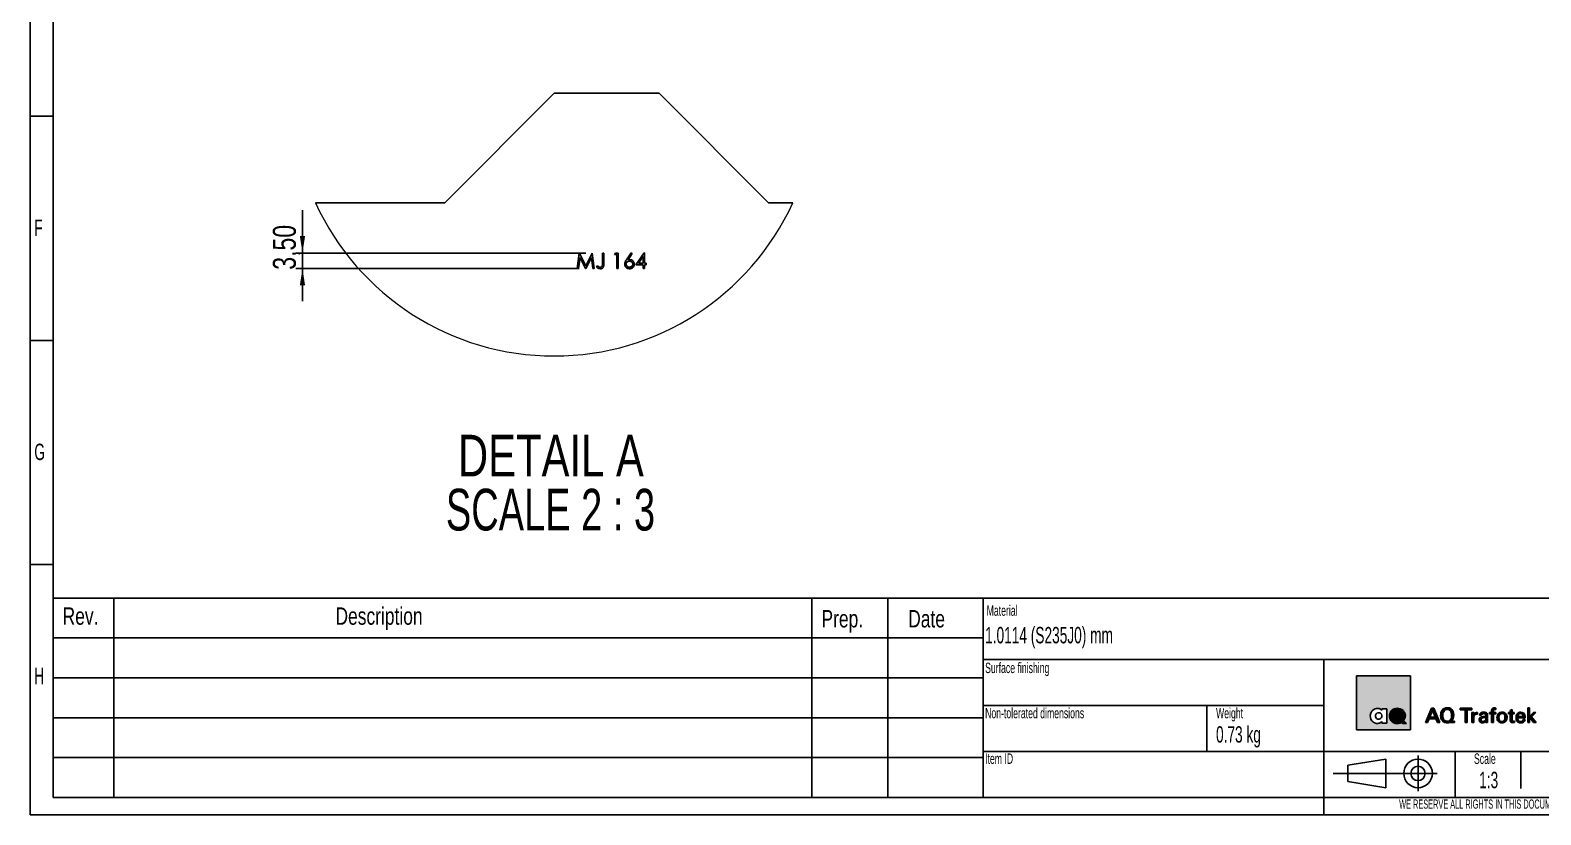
# Model space of a CAD drawing. Header units: millimetres. Extents: x 10 to 411, y 8 to 288.
# Drawn here: x 9.7 to 239.8, y 8 to 127.5 of the extents above; entities that cross this region are included whole.
import ezdxf

# ---------------------------------------------------------------- set-up
doc = ezdxf.new("R2010")
doc.units = ezdxf.units.MM
for name, color, linetype in [('DIMENSIONS', 124, 'Continuous'), ('LOGOBLACK', 7, 'Continuous'), ('LOGORED', 242, 'Continuous'), ('LOGOWHITE', 7, 'Continuous'), ('SLD-0', 179, 'Continuous')]:
    doc.layers.add(name, color=color, linetype=linetype)
doc.styles.add('SLDTEXTSTYLE1', font='TXT', dxfattribs={"width": 0.75})
doc.styles.add('SLDTEXTSTYLE2', font='TXT', dxfattribs={"width": 0.623711})
doc.styles.add('SLDTEXTSTYLE3', font='TXT', dxfattribs={"width": 0.523918})
doc.styles.add('SLDTEXTSTYLE4', font='TXT', dxfattribs={"width": 0.681818})
doc.dimstyles.new('SLDDIMSTYLE3', dxfattribs={"dimtxt": 3.5, "dimasz": 2.6, "dimexe": 0, "dimexo": 0.0625, "dimgap": 0.875, "dimtad": 1, "dimlfac": 1.5, "dimrnd": 1e-09, "dimzin": 12, "dimdsep": 46, "dimtxsty": 'SLDTEXTSTYLE1', "dimsah": 1, "dimcen": 0.09, "dimadec": 0, "dimazin": 3, "dimtfac": 1, "dimtmove": 0, "dimatfit": 0, "dimfxl": 1, "dimfrac": 2, "dimtolj": 1, "dimtzin": 12, "dimarcsym": 0})

# ---------------------------------------------------------------- blocks, each defined once
blk = doc.blocks.new('AQ_Trafotek_Block')
at = {"layer": 'LOGOBLACK'}
h = blk.add_hatch(color=256, dxfattribs=at)
h.paths.add_polyline_path([(735, -337), (684, -460), (702, -460), (716, -428), (772, -428), (785, -460), (805, -460), (754, -337)], flags=0)
h.paths.add_polyline_path([(767, -414), (721, -414), (744, -355)], flags=0)
h = blk.add_hatch(color=256, dxfattribs=at)
edge = h.paths.add_edge_path(flags=0)
edge.add_spline(control_points=[(902, -448), (925, -428), (924, -386), (913, -350), (885, -330), (843, -337), (824, -353), (811, -381), (811, -412), (819, -437), (836, -456), (859, -464), (875, -463), (886, -460)], knot_values=[0, 0, 0, 0, 0.162892, 0.228963, 0.366562, 0.432634, 0.478693, 0.554572, 0.661574, 0.700725, 0.750248, 0.805808, 1, 1, 1, 1], weights=[1, 1, 1, 1, 1, 1, 1, 1, 1, 1, 1, 1, 1, 1], degree=3, periodic=0)
edge.add_line((886, -460), (930, -460))
edge.add_line((930, -460), (930, -448))
edge.add_line((930, -448), (902, -448))
edge = h.paths.add_edge_path(flags=0)
edge.add_spline(control_points=[(830, -399), (831, -384), (835, -357), (875, -343), (903, -365), (907, -405), (896, -446), (857, -453), (833, -431), (830, -411), (830, -399)], knot_values=[0, 0, 0, 0, 0.157283, 0.255803, 0.385488, 0.51687, 0.669308, 0.768318, 0.880169, 1, 1, 1, 1], weights=[1, 1, 1, 1, 1, 1, 1, 1, 1, 1, 1], degree=3, periodic=0)
for points in [[(977, -337), (977, -352), (1019, -352), (1019, -460), (1035, -460), (1035, -352), (1077, -352), (1077, -337)], [(1617, -375), (1597, -375), (1565, -409), (1565, -336), (1549, -336), (1549, -460), (1565, -460), (1565, -414), (1599, -460), (1620, -460), (1582, -411)]]:
    blk.add_hatch(color=256, dxfattribs=at).paths.add_polyline_path(points, flags=0)
h = blk.add_hatch(color=256, dxfattribs=at)
edge = h.paths.add_edge_path(flags=0)
edge.add_spline(control_points=[(1093, -411), (1095, -398), (1104, -386), (1123, -390), (1124, -390)], knot_values=[0, 0, 0, 0, 0.813923, 1, 1, 1, 1], weights=[1, 1, 1, 1, 1], degree=3, periodic=0)
edge.add_line((1124, -390), (1124, -375))
edge.add_spline(control_points=[(1124, -375), (1122, -374), (1101, -372), (1094, -389), (1093, -389)], knot_values=[0, 0, 0, 0, 0.625611, 1, 1, 1, 1], weights=[1, 1, 1, 1, 1], degree=3, periodic=0)
edge.add_line((1093, -389), (1093, -375))
edge.add_line((1093, -375), (1077, -375))
edge.add_line((1077, -375), (1077, -460))
edge.add_line((1077, -460), (1093, -460))
edge.add_line((1093, -460), (1093, -411))
h = blk.add_hatch(color=256, dxfattribs=at)
edge = h.paths.add_edge_path(flags=0)
edge.add_spline(control_points=[(1158, -397), (1160, -392), (1160, -382), (1195, -384), (1194, -406), (1194, -407)], knot_values=[0, 0, 0, 0, 0.487725, 0.720185, 1, 1, 1, 1], weights=[1, 1, 1, 1, 1, 1], degree=3, periodic=0)
edge.add_spline(control_points=[(1194, -407), (1165, -407), (1137, -410), (1137, -456), (1168, -466), (1185, -460), (1194, -448)], knot_values=[0, 0, 0, 0, 0.449684, 0.619999, 0.797809, 1, 1, 1, 1], weights=[1, 1, 1, 1, 1, 1, 1], degree=3, periodic=0)
edge.add_line((1194, -448), (1194, -460))
edge.add_line((1194, -460), (1209, -460))
edge.add_line((1209, -460), (1209, -392))
edge.add_spline(control_points=[(1209, -392), (1207, -380), (1190, -372), (1161, -371), (1143, -383), (1142, -397)], knot_values=[0, 0, 0, 0, 0.347593, 0.579527, 1, 1, 1, 1], weights=[1, 1, 1, 1, 1, 1], degree=3, periodic=0)
edge.add_line((1142, -397), (1158, -397))
edge = h.paths.add_edge_path(flags=0)
edge.add_spline(control_points=[(1193, -429), (1193, -436), (1187, -447), (1175, -452), (1159, -450), (1152, -438), (1155, -425), (1169, -418), (1186, -418), (1193, -418)], knot_values=[0, 0, 0, 0, 0.162836, 0.30852, 0.429135, 0.541088, 0.645395, 0.79804, 1, 1, 1, 1], weights=[1, 1, 1, 1, 1, 1, 1, 1, 1, 1], degree=3, periodic=0)
edge.add_line((1193, -418), (1193, -429))
h = blk.add_hatch(color=256, dxfattribs=at)
edge = h.paths.add_edge_path(flags=0)
edge.add_line((1258, -375), (1258, -357))
edge.add_spline(control_points=[(1258, -357), (1258, -355), (1260, -351), (1264, -349), (1266, -349)], knot_values=[0, 0, 0, 0, 0.493872, 1, 1, 1, 1], weights=[1, 1, 1, 1, 1], degree=3, periodic=0)
edge.add_line((1266, -349), (1280, -349))
edge.add_line((1280, -349), (1280, -337))
edge.add_spline(control_points=[(1280, -337), (1271, -334), (1247, -334), (1243, -351), (1243, -357)], knot_values=[0, 0, 0, 0, 0.724944, 1, 1, 1, 1], weights=[1, 1, 1, 1, 1], degree=3, periodic=0)
edge.add_line((1243, -357), (1243, -375))
edge.add_line((1243, -375), (1225, -375))
edge.add_line((1225, -375), (1225, -386))
edge.add_line((1225, -386), (1243, -386))
edge.add_line((1243, -386), (1243, -460))
edge.add_line((1243, -460), (1258, -460))
edge.add_line((1258, -460), (1258, -386))
edge.add_line((1258, -386), (1278, -386))
edge.add_line((1278, -386), (1278, -375))
edge.add_line((1278, -375), (1258, -375))
h = blk.add_hatch(color=256, dxfattribs=at)
edge = h.paths.add_edge_path(flags=0)
edge.add_spline(control_points=[(1288, -418), (1288, -431), (1297, -456), (1329, -466), (1364, -456), (1378, -423), (1369, -382), (1336, -369), (1298, -378), (1288, -402), (1288, -418)], knot_values=[0, 0, 0, 0, 0.130361, 0.249388, 0.355922, 0.49512, 0.618471, 0.746102, 0.840269, 1, 1, 1, 1], weights=[1, 1, 1, 1, 1, 1, 1, 1, 1, 1, 1], degree=3, periodic=0)
edge = h.paths.add_edge_path(flags=0)
edge.add_spline(control_points=[(1305, -418), (1305, -408), (1308, -391), (1333, -381), (1356, -393), (1357, -419), (1353, -445), (1328, -455), (1308, -442), (1305, -426), (1305, -418)], knot_values=[0, 0, 0, 0, 0.147742, 0.256769, 0.373643, 0.506367, 0.655125, 0.753769, 0.87571, 1, 1, 1, 1], weights=[1, 1, 1, 1, 1, 1, 1, 1, 1, 1, 1], degree=3, periodic=0)
h = blk.add_hatch(color=256, dxfattribs=at)
edge = h.paths.add_edge_path(flags=0)
edge.add_line((1401, -386), (1401, -445))
edge.add_spline(control_points=[(1401, -445), (1401, -450), (1405, -464), (1427, -461), (1436, -460)], knot_values=[0, 0, 0, 0, 0.293253, 1, 1, 1, 1], weights=[1, 1, 1, 1, 1], degree=3, periodic=0)
edge.add_line((1436, -460), (1436, -448))
edge.add_spline(control_points=[(1436, -448), (1431, -449), (1420, -450), (1417, -443), (1417, -440)], knot_values=[0, 0, 0, 0, 0.687979, 1, 1, 1, 1], weights=[1, 1, 1, 1, 1], degree=3, periodic=0)
edge.add_line((1417, -440), (1417, -386))
edge.add_line((1417, -386), (1435, -386))
edge.add_line((1435, -386), (1435, -375))
edge.add_line((1435, -375), (1417, -375))
edge.add_line((1417, -375), (1417, -351))
edge.add_line((1417, -351), (1401, -357))
edge.add_line((1401, -357), (1401, -375))
edge.add_line((1401, -375), (1385, -375))
edge.add_line((1385, -375), (1385, -386))
edge.add_line((1385, -386), (1401, -386))
h = blk.add_hatch(color=256, dxfattribs=at)
edge = h.paths.add_edge_path(flags=0)
edge.add_line((1464, -420), (1527, -420))
edge.add_spline(control_points=[(1527, -420), (1527, -399), (1521, -379), (1488, -369), (1455, -380), (1447, -418), (1454, -455), (1496, -469), (1525, -454), (1526, -434)], knot_values=[0, 0, 0, 0, 0.169898, 0.269728, 0.391341, 0.544509, 0.675963, 0.800633, 1, 1, 1, 1], weights=[1, 1, 1, 1, 1, 1, 1, 1, 1, 1], degree=3, periodic=0)
edge.add_line((1526, -434), (1510, -434))
edge.add_spline(control_points=[(1510, -434), (1510, -447), (1478, -459), (1464, -438), (1464, -420)], knot_values=[0, 0, 0, 0, 0.399735, 1, 1, 1, 1], weights=[1, 1, 1, 1, 1], degree=3, periodic=0)
edge = h.paths.add_edge_path(flags=0)
edge.add_line((1510, -409), (1465, -409))
edge.add_spline(control_points=[(1465, -409), (1465, -390), (1496, -375), (1510, -394), (1510, -409)], knot_values=[0, 0, 0, 0, 0.515872, 1, 1, 1, 1], weights=[1, 1, 1, 1, 1], degree=3, periodic=0)
at = {"layer": 'LOGORED'}
h = blk.add_hatch(color=256, dxfattribs=at)
h.paths.add_polyline_path([(100, -66), (100, -522), (557, -522), (557, -66)], flags=0)
edge = h.paths.add_edge_path(flags=0)
edge.add_line((489, -467), (481, -460))
edge.add_spline(control_points=[(481, -460), (481, -460), (450, -477), (385, -452), (374, -401), (390, -360), (426, -336), (491, -342), (527, -410), (500, -442), (499, -443)], knot_values=[0, 0, 0, 0, 0.13222, 0.219258, 0.380346, 0.473973, 0.591834, 0.699915, 0.828497, 1, 1, 1, 1], weights=[1, 1, 1, 1, 1, 1, 1, 1, 1, 1, 1], degree=3, periodic=0)
edge.add_line((499, -443), (522, -467))
edge.add_line((522, -467), (489, -467))
edge = h.paths.add_edge_path(flags=0)
edge.add_line((313, -466), (313, -452))
edge.add_spline(control_points=[(313, -452), (312, -452), (300, -468), (254, -468), (221, -442), (210, -396), (238, -348), (288, -332), (312, -353), (313, -354)], knot_values=[0, 0, 0, 0, 0.09906, 0.195454, 0.327314, 0.552214, 0.641111, 0.793423, 1, 1, 1, 1], weights=[1, 1, 1, 1, 1, 1, 1, 1, 1, 1], degree=3, periodic=0)
edge.add_line((313, -354), (313, -344))
edge.add_line((313, -344), (356, -344))
edge.add_line((356, -344), (356, -466))
edge.add_line((356, -466), (313, -466))
h = blk.add_hatch(color=256, dxfattribs=at)
edge = h.paths.add_edge_path(flags=0)
edge.add_spline(control_points=[(475, -418), (475, -418), (483, -407), (474, -385), (462, -375), (445, -373), (432, -379), (422, -388), (418, -411), (437, -435), (456, -431), (457, -431)], knot_values=[0, 0, 0, 0, 0.117515, 0.198973, 0.296883, 0.449973, 0.507573, 0.571323, 0.70267, 0.849661, 1, 1, 1, 1], weights=[1, 1, 1, 1, 1, 1, 1, 1, 1, 1, 1, 1], degree=3, periodic=0)
edge.add_line((457, -431), (443, -415))
edge.add_line((443, -415), (466, -411))
edge.add_line((466, -411), (475, -418))
at = {"layer": 'LOGOWHITE'}
h = blk.add_hatch(color=256, dxfattribs=at)
edge = h.paths.add_edge_path(flags=0)
edge.add_spline(control_points=[(499, -443), (500, -442), (527, -410), (491, -342), (426, -336), (390, -360), (374, -401), (385, -452), (450, -477), (481, -460), (481, -460)], knot_values=[0, 0, 0, 0, 0.171503, 0.300085, 0.408166, 0.526027, 0.619654, 0.780742, 0.86778, 1, 1, 1, 1], weights=[1, 1, 1, 1, 1, 1, 1, 1, 1, 1, 1], degree=3, periodic=0)
edge.add_line((481, -460), (489, -467))
edge.add_line((489, -467), (522, -467))
edge.add_line((522, -467), (499, -443))
edge = h.paths.add_edge_path(flags=0)
edge.add_line((443, -415), (457, -431))
edge.add_spline(control_points=[(457, -431), (456, -431), (437, -435), (418, -411), (422, -388), (432, -379), (445, -373), (462, -375), (474, -385), (483, -407), (475, -418), (475, -418)], knot_values=[0, 0, 0, 0, 0.150339, 0.29733, 0.428677, 0.492427, 0.550027, 0.703117, 0.801027, 0.882485, 1, 1, 1, 1], weights=[1, 1, 1, 1, 1, 1, 1, 1, 1, 1, 1, 1], degree=3, periodic=0)
edge.add_line((475, -418), (466, -411))
edge.add_line((466, -411), (443, -415))
at = {"color": 7, "linetype": 'Continuous', "lineweight": 18}
for p, q in [((481, -460), (489, -467)), ((489, -467), (522, -467)), ((499, -443), (522, -467))]:
    blk.add_line(p, q, dxfattribs=at)
at = {"layer": 'LOGOBLACK'}
for p, q in [((684, -460), (735, -337)), ((721, -414), (744, -355)), ((735, -337), (754, -337)), ((744, -355), (767, -414)), ((754, -337), (805, -460)), ((977, -337), (1077, -337)), ((977, -352), (977, -337)), ((1019, -352), (977, -352)), ((1019, -460), (1019, -352)), ((1077, -352), (1035, -352)), ((1035, -352), (1035, -460)), ((1077, -337), (1077, -352)), ((1077, -460), (1077, -375)), ((1077, -375), (1093, -375)), ((1093, -375), (1093, -389)), ((1124, -375), (1124, -390)), ((1225, -386), (1225, -375)), ((1225, -375), (1243, -375)), ((1243, -375), (1243, -357)), ((1258, -375), (1258, -357)), ((1258, -375), (1278, -375)), ((1280, -349), (1266, -349)), ((1278, -375), (1278, -386)), ((1280, -337), (1280, -349)), ((1385, -386), (1385, -375)), ((1385, -375), (1401, -375)), ((1401, -357), (1417, -351)), ((1401, -375), (1401, -357)), ((1417, -351), (1417, -375)), ((1417, -375), (1435, -375)), ((1435, -375), (1435, -386)), ((1549, -336), (1565, -336)), ((1549, -460), (1549, -336)), ((1565, -336), (1565, -409)), ((1597, -375), (1565, -409)), ((1617, -375), (1582, -411)), ((1617, -375), (1597, -375)), ((702, -460), (684, -460)), ((716, -428), (702, -460)), ((772, -428), (716, -428)), ((767, -414), (721, -414)), ((785, -460), (772, -428)), ((805, -460), (785, -460)), ((886, -460), (930, -460)), ((902, -448), (930, -448)), ((930, -460), (930, -448)), ((1035, -460), (1019, -460)), ((1093, -460), (1077, -460)), ((1093, -411), (1093, -460)), ((1158, -397), (1142, -397)), ((1193, -418), (1193, -429)), ((1194, -460), (1194, -448)), ((1209, -460), (1194, -460)), ((1209, -392), (1209, -460)), ((1243, -386), (1225, -386)), ((1243, -460), (1243, -386)), ((1258, -460), (1243, -460)), ((1278, -386), (1258, -386)), ((1258, -386), (1258, -460)), ((1401, -386), (1385, -386)), ((1401, -386), (1401, -445)), ((1435, -386), (1417, -386)), ((1417, -386), (1417, -440)), ((1436, -448), (1436, -460)), ((1527, -420), (1464, -420)), ((1510, -409), (1465, -409)), ((1510, -434), (1526, -434)), ((1565, -460), (1549, -460)), ((1599, -460), (1565, -414)), ((1565, -414), (1565, -460)), ((1582, -411), (1620, -460)), ((1620, -460), (1599, -460))]:
    blk.add_line(p, q, dxfattribs=at)
for points, knots in [([(886, -460), (875, -463), (859, -464), (836, -456), (819, -437), (811, -412), (811, -381), (824, -353), (843, -337), (885, -330), (913, -350), (924, -386), (925, -428), (902, -448)], [0, 0, 0, 0, 0.194192, 0.249752, 0.299275, 0.338426, 0.445428, 0.521307, 0.567366, 0.633438, 0.771037, 0.837108, 1, 1, 1, 1]), ([(830, -399), (831, -384), (835, -357), (875, -343), (903, -365), (907, -405), (896, -446), (857, -453), (833, -431), (830, -411), (830, -399)], [0, 0, 0, 0, 0.157283, 0.255803, 0.385488, 0.51687, 0.669308, 0.768318, 0.880169, 1, 1, 1, 1]), ([(1093, -389), (1094, -389), (1101, -372), (1122, -374), (1124, -375)], [0, 0, 0, 0, 0.374389, 1, 1, 1, 1]), ([(1142, -397), (1143, -383), (1161, -371), (1190, -372), (1207, -380), (1209, -392)], [0, 0, 0, 0, 0.420473, 0.652407, 1, 1, 1, 1]), ([(1194, -407), (1194, -406), (1195, -384), (1160, -382), (1160, -392), (1158, -397)], [0, 0, 0, 0, 0.279815, 0.512275, 1, 1, 1, 1]), ([(1243, -357), (1243, -351), (1247, -334), (1271, -334), (1280, -337)], [0, 0, 0, 0, 0.275056, 1, 1, 1, 1]), ([(1258, -357), (1258, -355), (1260, -351), (1264, -349), (1266, -349)], [0, 0, 0, 0, 0.493872, 1, 1, 1, 1]), ([(1288, -418), (1288, -402), (1298, -378), (1336, -369), (1369, -382), (1378, -423), (1364, -456), (1329, -466), (1297, -456), (1288, -431), (1288, -418)], [0, 0, 0, 0, 0.159731, 0.253898, 0.381529, 0.50488, 0.644078, 0.750612, 0.869639, 1, 1, 1, 1]), ([(1527, -420), (1527, -399), (1521, -379), (1488, -369), (1455, -380), (1447, -418), (1454, -455), (1496, -469), (1525, -454), (1526, -434)], [0, 0, 0, 0, 0.169898, 0.269728, 0.391341, 0.544509, 0.675963, 0.800633, 1, 1, 1, 1]), ([(1465, -409), (1465, -390), (1496, -375), (1510, -394), (1510, -409)], [0, 0, 0, 0, 0.515872, 1, 1, 1, 1]), ([(1124, -390), (1123, -390), (1104, -386), (1095, -398), (1093, -411)], [0, 0, 0, 0, 0.186077, 1, 1, 1, 1]), ([(1194, -407), (1165, -407), (1137, -410), (1137, -456), (1168, -466), (1185, -460), (1194, -448)], [0, 0, 0, 0, 0.449684, 0.619999, 0.797809, 1, 1, 1, 1]), ([(1193, -418), (1186, -418), (1169, -418), (1155, -425), (1152, -438), (1159, -450), (1175, -452), (1187, -447), (1193, -436), (1193, -429)], [0, 0, 0, 0, 0.20196, 0.354605, 0.458912, 0.570865, 0.69148, 0.837164, 1, 1, 1, 1]), ([(1305, -418), (1305, -408), (1308, -391), (1333, -381), (1356, -393), (1357, -419), (1353, -445), (1328, -455), (1308, -442), (1305, -426), (1305, -418)], [0, 0, 0, 0, 0.147742, 0.256769, 0.373643, 0.506367, 0.655125, 0.753769, 0.87571, 1, 1, 1, 1]), ([(1401, -445), (1401, -450), (1405, -464), (1427, -461), (1436, -460)], [0, 0, 0, 0, 0.293253, 1, 1, 1, 1]), ([(1417, -440), (1417, -443), (1420, -450), (1431, -449), (1436, -448)], [0, 0, 0, 0, 0.312021, 1, 1, 1, 1]), ([(1510, -434), (1510, -447), (1478, -459), (1464, -438), (1464, -420)], [0, 0, 0, 0, 0.399735, 1, 1, 1, 1])]:
    blk.add_open_spline(points, degree=3, knots=knots, dxfattribs=at)
at = {"layer": 'LOGORED'}
for p, q in [((100, -66), (557, -66)), ((100, -522), (100, -66)), ((557, -66), (557, -522)), ((466, -411), (443, -415)), ((443, -415), (457, -431)), ((475, -418), (466, -411)), ((557, -522), (100, -522))]:
    blk.add_line(p, q, dxfattribs=at)
at = {"layer": 'LOGORED', "linetype": 'Continuous'}
blk.add_ellipse((287, -404), major_axis=(3.9, -27.3), ratio=0.991275, dxfattribs=at)
at = {"layer": 'LOGORED'}
blk.add_open_spline([(457, -431), (456, -431), (437, -435), (418, -411), (422, -388), (432, -379), (445, -373), (462, -375), (474, -385), (483, -407), (475, -418), (475, -418)], degree=3, knots=[0, 0, 0, 0, 0.150339, 0.29733, 0.428677, 0.492427, 0.550027, 0.703117, 0.801027, 0.882485, 1, 1, 1, 1], dxfattribs=at)
at = {"layer": 'LOGOWHITE'}
for p, q in [((313, -354), (313, -344)), ((313, -344), (356, -344)), ((356, -344), (356, -466)), ((313, -466), (313, -452)), ((356, -466), (313, -466))]:
    blk.add_line(p, q, dxfattribs=at)
for points, knots in [([(313, -452), (312, -452), (300, -468), (254, -468), (221, -442), (210, -396), (238, -348), (288, -332), (312, -353), (313, -354)], [0, 0, 0, 0, 0.09906, 0.195454, 0.327314, 0.552214, 0.641111, 0.793423, 1, 1, 1, 1]), ([(481, -460), (481, -460), (450, -477), (385, -452), (374, -401), (390, -360), (426, -336), (491, -342), (527, -410), (500, -442), (499, -443)], [0, 0, 0, 0, 0.13222, 0.219258, 0.380346, 0.473973, 0.591834, 0.699915, 0.828497, 1, 1, 1, 1])]:
    blk.add_open_spline(points, degree=3, knots=knots, dxfattribs=at)
blk = doc.blocks.new('Block1')
at = {"layer": 'SLD-0'}
for p, q in [((226.18, 17.65), (220.35, 16.72)), ((220.35, 16.72), (220.35, 14.22)), ((226.18, 13.29), (226.18, 17.65)), ((231.06, 18.21), (231.06, 12.79)), ((218.15, 15.47), (233.99, 15.47)), ((220.35, 14.22), (226.18, 13.29))]:
    blk.add_line(p, q, dxfattribs=at)
for radius in [2.18, 1.09]:
    blk.add_circle((231.06, 15.47), radius, dxfattribs=at)
blk = doc.blocks.new('_D_11')
at = {"layer": 'DIMENSIONS'}
for p, q in [((51.2, 93.54), (51.2, 100.05)), ((94.34, 93.54), (50.2, 93.54)), ((51.2, 91.21), (51.2, 93.54)), ((93.32, 91.21), (50.2, 91.21)), ((51.2, 91.21), (51.2, 86.21))]:
    blk.add_line(p, q, dxfattribs=at)
for points in [[(51.2, 93.54), (51.6, 96.14), (50.8, 96.14)], [(51.2, 91.21), (50.8, 88.61), (51.6, 88.61)]]:
    blk.add_solid(points, dxfattribs=at)
at = {"layer": 'DIMENSIONS', "insert": (46.69, 91), "char_height": 3.5, "attachment_point": 1, "rotation": 90, "style": 'SLDTEXTSTYLE1'}
blk.add_mtext('3,50', dxfattribs=at)
blk = doc.blocks.new('SW_NOTE_1')
at = {"layer": 'DIMENSIONS', "color": 0, "char_height": 6.35, "attachment_point": 2}
for s, insert, style in [('DETAIL A', (17.07, 8.19), 'SLDTEXTSTYLE1'), ('SCALE 2 : 3', (17.01, -0.03), 'SLDTEXTSTYLE4')]:
    blk.add_mtext(s, dxfattribs=dict(at, insert=insert, style=style))

msp = doc.modelspace()

# ---------------------------------------------------------------- linework, layer by layer
at = {"color": 7, "linetype": 'Continuous', "lineweight": 25}
for p, q in [((89.5322, 117.8726), (72.8655, 101.2059)), ((105.5322, 117.8726), (89.5322, 117.8726)), ((122.1988, 101.2059), (105.5322, 117.8726)), ((72.8655, 101.2059), (53.1698, 101.2059)), ((125.8945, 101.2059), (122.1988, 101.2059)), ((93.045, 91.2059), (93.353, 93.5392)), ((93.4787, 92.8886), (93.2558, 91.2059)), ((93.353, 93.5392), (93.3829, 93.5392)), ((93.3829, 93.5392), (94.3463, 91.6247)), ((94.3243, 91.2059), (93.4787, 92.8886)), ((94.3463, 91.6247), (95.3073, 93.5392)), ((95.2138, 92.8848), (94.3715, 91.2059)), ((95.4372, 91.2059), (95.2138, 92.8848)), ((95.3073, 93.5392), (95.3377, 93.5392)), ((95.3377, 93.5392), (95.6476, 91.2059)), ((96.874, 93.5392), (97.0834, 93.5392)), ((96.874, 91.9869), (96.874, 93.5392)), ((97.0834, 93.5392), (97.0834, 91.9636)), ((98.7287, 93.2999), (98.8657, 93.5392)), ((99.0877, 93.2999), (98.7287, 93.2999)), ((98.8657, 93.5392), (99.2971, 93.5392)), ((99.0877, 91.2059), (99.0877, 93.2999)), ((99.2971, 93.5392), (99.2971, 91.2059)), ((100.5451, 92.5343), (101.2416, 93.5991)), ((101.4028, 93.4724), (100.7863, 92.5296)), ((101.2416, 93.5991), (101.4028, 93.4724)), ((101.9595, 91.7444), (103.2332, 93.5991)), ((103.0664, 92.997), (102.3708, 91.9837)), ((103.0664, 91.9837), (103.0664, 92.997)), ((103.2332, 93.5991), (103.2758, 93.5991)), ((103.2758, 93.5991), (103.2758, 91.9837)), ((93.2558, 91.2059), (93.045, 91.2059)), ((94.3715, 91.2059), (94.3243, 91.2059)), ((95.6476, 91.2059), (95.4372, 91.2059)), ((95.9766, 91.4153), (96.1, 91.5948)), ((99.2971, 91.2059), (99.0877, 91.2059)), ((103.0664, 91.7444), (101.9595, 91.7444)), ((102.3708, 91.9837), (103.0664, 91.9837)), ((103.0664, 91.2059), (103.0664, 91.7444)), ((103.2758, 91.2059), (103.0664, 91.2059)), ((103.2758, 91.9837), (103.545, 91.9837)), ((103.2758, 91.7444), (103.2758, 91.2059)), ((103.545, 91.7444), (103.2758, 91.7444)), ((103.545, 91.9837), (103.545, 91.7444))]:
    msp.add_line(p, q, dxfattribs=at)
at = {"color": 7, "linetype": 'Continuous', "lineweight": 18}
msp.add_arc((89.5322, 117.8726), 40, 204.624312, 335.375688, dxfattribs=at)
at = {"color": 7, "linetype": 'Continuous', "lineweight": 25}
for points, knots in [([(100.2843, 91.8565), (100.3071, 91.9931), (100.3479, 92.2376), (100.4847, 92.4434), (100.5451, 92.5343)], [0, 0, 0, 0, 0.55827441, 1, 1, 1, 1]), ([(100.984, 92.3127), (100.9129, 92.3067), (100.7709, 92.2945), (100.6079, 92.1716), (100.509, 92.015), (100.4988, 91.9038), (100.4937, 91.8481)], [0, 0, 0, 0, 0.280127184, 0.559517192, 0.779720873, 1, 1, 1, 1]), ([(100.7863, 92.5296), (100.8312, 92.5366), (100.9113, 92.5492), (100.9923, 92.5512), (101.028, 92.552)], [0, 0, 0, 0, 0.55990895, 1, 1, 1, 1]), ([(101.5108, 91.8481), (101.5, 91.9212), (101.4784, 92.0678), (101.3254, 92.2153), (101.1565, 92.3005), (101.0416, 92.3087), (100.984, 92.3127)], [0, 0, 0, 0, 0.27875185, 0.55860492, 0.77914641, 1, 1, 1, 1]), ([(101.028, 92.552), (101.1302, 92.5404), (101.3347, 92.517), (101.5622, 92.3299), (101.7, 92.1017), (101.7135, 91.9411), (101.7202, 91.8607)], [0, 0, 0, 0, 0.27963939, 0.55932881, 0.77952973, 1, 1, 1, 1]), ([(96.5394, 91.1461), (96.4201, 91.1671), (96.2063, 91.2049), (96.0471, 91.3508), (95.9766, 91.4153)], [0, 0, 0, 0, 0.55753548, 1, 1, 1, 1]), ([(96.1, 91.5948), (96.1535, 91.5583), (96.2491, 91.4931), (96.3527, 91.4416), (96.3982, 91.419)], [0, 0, 0, 0, 0.56009441, 1, 1, 1, 1]), ([(96.3982, 91.419), (96.4259, 91.4085), (96.4752, 91.3896), (96.5279, 91.3867), (96.5511, 91.3854)], [0, 0, 0, 0, 0.55989727, 1, 1, 1, 1]), ([(97.0834, 91.9636), (97.0886, 91.7676), (97.095, 91.5224), (96.9295, 91.2894), (96.7776, 91.1722), (96.6345, 91.1565), (96.5394, 91.1461)], [0, 0, 0, 0, 0.49954105, 0.62507635, 0.75065437, 1, 1, 1, 1]), ([(96.5511, 91.3854), (96.5834, 91.3883), (96.6481, 91.3942), (96.7344, 91.4426), (96.8033, 91.5122), (96.8853, 91.6907), (96.879, 91.8553), (96.874, 91.9869)], [0, 0, 0, 0, 0.12497141, 0.249915636, 0.374874922, 0.49988073, 1, 1, 1, 1]), ([(100.991, 91.1461), (100.8866, 91.1586), (100.678, 91.1836), (100.4423, 91.3732), (100.3086, 91.6108), (100.2924, 91.7746), (100.2843, 91.8565)], [0, 0, 0, 0, 0.27966967, 0.55908275, 0.77955531, 1, 1, 1, 1]), ([(100.4937, 91.8481), (100.5037, 91.7765), (100.5238, 91.633), (100.6694, 91.4849), (100.8334, 91.3982), (100.946, 91.3897), (101.0023, 91.3854)], [0, 0, 0, 0, 0.279059344, 0.558818644, 0.779304359, 1, 1, 1, 1]), ([(101.7202, 91.8607), (101.7081, 91.7539), (101.6841, 91.5404), (101.4849, 91.3039), (101.2419, 91.1697), (101.0747, 91.1539), (100.991, 91.1461)], [0, 0, 0, 0, 0.27963295, 0.55895951, 0.7794788, 1, 1, 1, 1]), ([(101.0023, 91.3854), (101.0739, 91.3926), (101.2172, 91.4069), (101.3835, 91.5265), (101.4931, 91.6791), (101.5049, 91.7918), (101.5108, 91.8481)], [0, 0, 0, 0, 0.28001792, 0.55984929, 0.77998799, 1, 1, 1, 1])]:
    msp.add_open_spline(points, degree=3, knots=knots, dxfattribs=at)
at = {"layer": 'SLD-0'}
for p, q in [((9.7359, 8.0222), (9.7359, 288.4983)), ((13.2108, 285.0057), (13.2373, 33.1755)), ((9.7359, 114.3733), (13.2359, 114.3733)), ((9.7359, 80.2483), (13.2359, 80.2483)), ((9.7359, 46.1233), (13.2359, 46.1233)), ((154.8588, 41.0101), (13.2365, 41.0101)), ((22.4781, 41.0101), (22.4781, 10.6601)), ((128.7674, 41.0101), (128.7674, 10.6601)), ((140.3324, 41.0101), (140.3324, 10.6601)), ((154.8588, 41.0101), (154.8588, 10.6601)), ((154.8588, 41.0101), (246.7359, 41.0101)), ((13.2371, 34.9401), (154.8588, 34.9401)), ((13.2373, 33.1755), (13.2359, 10.6601)), ((13.2366, 28.1623), (13.2373, 33.1755)), ((206.7359, 31.6645), (154.8588, 31.6645)), ((206.7359, 31.6645), (206.7359, 10.6601)), ((206.7359, 31.6645), (406.7359, 31.6645)), ((13.2365, 24.6623), (13.2366, 28.1623)), ((13.237, 28.8701), (154.8588, 28.8701)), ((13.2363, 21.1623), (13.2365, 24.6623)), ((206.7359, 24.6645), (154.8588, 24.6645)), ((188.958, 17.6645), (188.958, 24.6645)), ((13.2362, 17.6623), (13.2363, 21.1623)), ((13.2367, 22.8001), (154.8588, 22.8001)), ((13.2361, 14.1623), (13.2362, 17.6623)), ((13.2363, 16.7301), (154.8588, 16.7301)), ((211.5379, 17.6645), (154.8588, 17.6645)), ((211.5379, 17.6645), (236.7359, 17.6645)), ((226.7359, 17.6645), (226.7359, 10.6601)), ((226.7359, 10.6601), (226.7359, 17.6645)), ((236.7359, 17.6645), (236.7359, 11.9983)), ((236.7359, 17.6645), (246.7359, 17.6645)), ((13.2359, 10.6601), (13.2361, 14.1623)), ((206.7359, 10.6601), (13.2359, 10.6601)), ((206.7359, 10.6601), (206.7361, 8.0222)), ((206.7359, 10.6601), (406.7359, 10.6601)), ((410.2362, 8.0222), (9.7359, 8.0222))]:
    msp.add_line(p, q, dxfattribs=at)

# ---------------------------------------------------------------- block references
at = {"color": 7, "linetype": 'Continuous', "xscale": 0.018, "yscale": 0.018, "zscale": 0.018}
msp.add_blockref('AQ_Trafotek_Block', (209.9306, 30.3442), dxfattribs=at)
at = {"color": 7, "linetype": 'Continuous'}
msp.add_blockref('Block1', (-9.957, -1.1505), dxfattribs=at)
at = {"layer": 'DIMENSIONS'}
msp.add_blockref('SW_NOTE_1', (71.9638, 57.6867), dxfattribs=at)

# ---------------------------------------------------------------- texts
at = {"layer": 'SLD-0'}
for s, insert, char_height, attachment_point, style in [('F', (10.3622, 98.6515), 2.5, 1, 'SLDTEXTSTYLE2'), ('G', (10.3622, 64.5265), 2.5, 1, 'SLDTEXTSTYLE2'), ('Rev.', (14.671, 39.5992), 2.64583, 1, 'SLDTEXTSTYLE1'), ('Description', (56.2269, 39.5992), 2.645833, 1, 'SLDTEXTSTYLE1'), ('Prep.', (130.2469, 39.1936), 2.64583, 1, 'SLDTEXTSTYLE1'), ('Date', (143.4511, 39.1936), 2.64583, 1, 'SLDTEXTSTYLE1'), ('Material', (155.4019, 39.9124), 1.5875, 1, 'SLDTEXTSTYLE2'), ('1.0114 (S235J0) mm', (155.1678, 36.6231), 2.5, 1, 'SLDTEXTSTYLE2'), ('H', (10.3622, 30.4015), 2.5, 1, 'SLDTEXTSTYLE2'), ('Surface finishing', (155.1678, 31.1836), 1.5875, 1, 'SLDTEXTSTYLE2'), ('Non-tolerated dimensions', (155.1678, 24.2979), 1.5875, 1, 'SLDTEXTSTYLE2'), ('Weight', (190.336, 24.2979), 1.5875, 1, 'SLDTEXTSTYLE2'), ('0.73 kg', (190.336, 21.5111), 2.5, 1, 'SLDTEXTSTYLE2'), ('Item ID', (155.1678, 17.359), 1.5875, 1, 'SLDTEXTSTYLE2'), ('Scale', (231.2775, 17.3538), 1.5875, 2, 'SLDTEXTSTYLE2'), ('1:3', (231.8627, 14.5689), 2.5, 2, 'SLDTEXTSTYLE2'), ('WE RESERVE ALL RIGHTS IN THIS DOCUMENT AND IN THE INFORMATION CONTAINED THEREIN. REPRODUCTION, USE OR DISCLOSURE TO THIRD PARTIES WITHOUT EXPRESS AUTHORITY IS STRICTLY FORBIDDEN.', (218.23, 10.3488), 1.4, 1, 'SLDTEXTSTYLE3')]:
    msp.add_mtext(s, dxfattribs=dict(at, insert=insert, char_height=char_height, attachment_point=attachment_point, style=style))

# ---------------------------------------------------------------- dimensions: what is measured, and where the dimension line sits
at = {"layer": 'DIMENSIONS'}
dim = msp.add_linear_dim(base=(51.2035, 93.5392), p1=(94.3243, 91.2059), p2=(95.3377, 93.5392), angle=90, dimstyle='SLDDIMSTYLE3', dxfattribs=at)
dim.commit()
dim.dimension.update_dxf_attribs({"geometry": '_D_11', "text_midpoint": (51.2035, 95.5258), "dimtype": 160})

doc.saveas('drawing.dxf')
